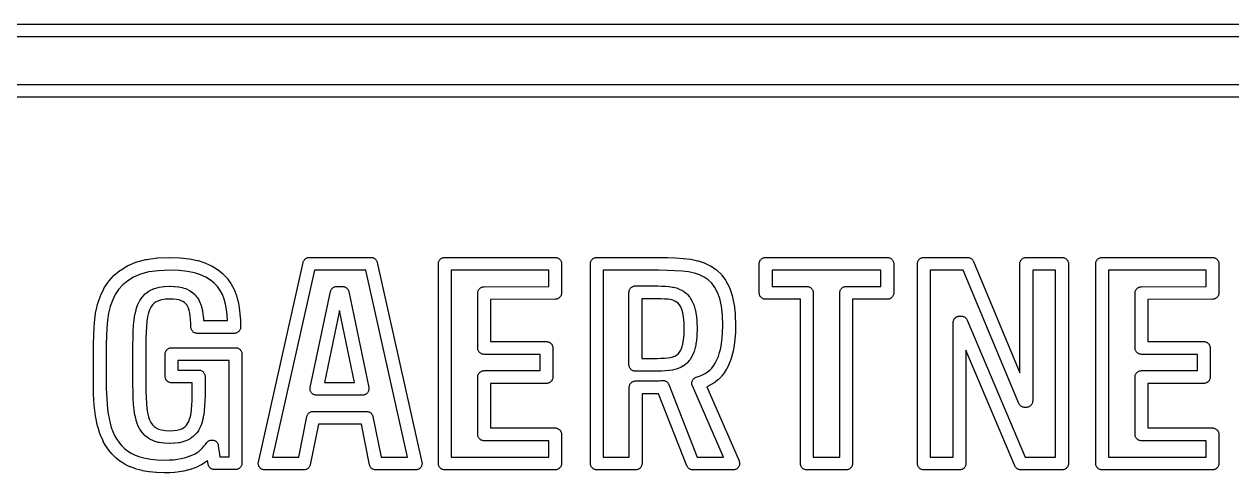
# Model space of a CAD drawing. Header units: millimetres. Extents: x 6 to 94, y 7.6 to 47.4.
# Drawn here: x 25.94 to 63.51, y 33.49 to 47.45 of the extents above; entities that cross this region are included whole.
import ezdxf

# ---------------------------------------------------------------- set-up
doc = ezdxf.new("R2010")
doc.units = ezdxf.units.MM

msp = doc.modelspace()

# ---------------------------------------------------------------- linework, layer by layer
for points in [[(9.537, 47.446), (90.463, 47.446)], [(90.458, 47.048), (9.542, 47.048)], [(12.585, 45.574), (87.415, 45.574)], [(87.113, 45.175), (12.887, 45.175)]]:
    msp.add_lwpolyline(points)
for points in [[(30.42, 36.322), (30.404, 36.334), (30.39, 36.347), (30.377, 36.361), (30.365, 36.377), (30.355, 36.394), (30.347, 36.411), (30.34, 36.43), (30.336, 36.449), (30.333, 36.468), (30.332, 36.488), (30.332, 37.181), (30.333, 37.201), (30.336, 37.22), (30.34, 37.239), (30.347, 37.257), (30.355, 37.275), (30.365, 37.292), (30.377, 37.308), (30.39, 37.322), (30.404, 37.335), (30.42, 37.347), (30.437, 37.357), (30.455, 37.365), (30.473, 37.372), (30.492, 37.377), (30.511, 37.379), (30.531, 37.38), (32.521, 37.38), (32.54, 37.379), (32.559, 37.377), (32.578, 37.372), (32.597, 37.365), (32.614, 37.357), (32.631, 37.347), (32.647, 37.335), (32.661, 37.322), (32.674, 37.308), (32.686, 37.292), (32.696, 37.275), (32.704, 37.257), (32.711, 37.239), (32.716, 37.22), (32.719, 37.201), (32.72, 37.181), (32.72, 33.792), (32.719, 33.773), (32.716, 33.753), (32.711, 33.734), (32.704, 33.716), (32.696, 33.698), (32.686, 33.682), (32.674, 33.666), (32.661, 33.651), (32.647, 33.638), (32.631, 33.627), (32.614, 33.617), (32.597, 33.608), (32.578, 33.602), (32.559, 33.597), (32.54, 33.594), (32.521, 33.593), (31.863, 33.593), (31.844, 33.594), (31.825, 33.597), (31.807, 33.601), (31.789, 33.607), (31.772, 33.615), (31.755, 33.625), (31.74, 33.636), (31.726, 33.648), (31.713, 33.662), (31.701, 33.676), (31.691, 33.692), (31.682, 33.709), (31.675, 33.727), (31.67, 33.745), (31.666, 33.763), (31.65, 33.869), (31.637, 33.858), (31.625, 33.848), (31.554, 33.797), (31.542, 33.788), (31.465, 33.741), (31.453, 33.734), (31.369, 33.691), (31.357, 33.684), (31.266, 33.645), (31.254, 33.64), (31.155, 33.605), (31.144, 33.601), (31.037, 33.57), (31.027, 33.568), (30.913, 33.541), (30.901, 33.539), (30.778, 33.518), (30.766, 33.516), (30.631, 33.501), (30.621, 33.5), (30.474, 33.491), (30.466, 33.491), (30.307, 33.488), (30.297, 33.488), (30.066, 33.495), (30.053, 33.496), (29.839, 33.516), (29.824, 33.518), (29.628, 33.553), (29.611, 33.556), (29.433, 33.604), (29.416, 33.61), (29.254, 33.671), (29.237, 33.678), (29.09, 33.749), (29.072, 33.76), (28.94, 33.842), (28.922, 33.855), (28.805, 33.948), (28.789, 33.962), (28.685, 34.065), (28.672, 34.079), (28.579, 34.19), (28.568, 34.205), (28.486, 34.325), (28.476, 34.341), (28.405, 34.468), (28.398, 34.483), (28.337, 34.617), (28.331, 34.63), (28.279, 34.77), (28.275, 34.783), (28.232, 34.928), (28.229, 34.941), (28.195, 35.092), (28.193, 35.102), (28.166, 35.257), (28.165, 35.264), (28.143, 35.423), (28.143, 35.429), (28.126, 35.591), (28.126, 35.598), (28.115, 35.763), (28.114, 35.768), (28.107, 35.935), (28.107, 35.938), (28.102, 36.106), (28.102, 36.109), (28.098, 36.278), (28.098, 36.281), (28.097, 36.451), (28.097, 36.453), (28.097, 37.243), (28.097, 37.245), (28.1, 37.502), (28.1, 37.507), (28.109, 37.761), (28.109, 37.766), (28.124, 38.016), (28.124, 38.021), (28.144, 38.269), (28.146, 38.28), (28.179, 38.519), (28.183, 38.538), (28.238, 38.765), (28.244, 38.784), (28.32, 38.997), (28.328, 39.018), (28.425, 39.217), (28.438, 39.24), (28.56, 39.424), (28.568, 39.436), (28.578, 39.448), (28.727, 39.613), (28.748, 39.633), (28.926, 39.779), (28.947, 39.795), (29.152, 39.923), (29.165, 39.93), (29.179, 39.937), (29.42, 40.04), (29.434, 40.046), (29.448, 40.05), (29.732, 40.124), (29.756, 40.129), (30.083, 40.173), (30.102, 40.175), (30.472, 40.19), (30.487, 40.19), (30.788, 40.18), (30.803, 40.179), (31.074, 40.149), (31.092, 40.146), (31.333, 40.097), (31.356, 40.091), (31.567, 40.022), (31.588, 40.013), (31.773, 39.927), (31.793, 39.917), (31.956, 39.817), (31.977, 39.802), (32.118, 39.689), (32.139, 39.67), (32.257, 39.543), (32.274, 39.522), (32.373, 39.382), (32.386, 39.362), (32.467, 39.21), (32.477, 39.189), (32.541, 39.026), (32.548, 39.005), (32.595, 38.831), (32.598, 38.815), (32.632, 38.633), (32.633, 38.622), (32.657, 38.435), (32.658, 38.425), (32.672, 38.234), (32.673, 38.224), (32.677, 38.029), (32.677, 38.009), (32.674, 37.989), (32.67, 37.97), (32.664, 37.951), (32.656, 37.933), (32.646, 37.916), (32.634, 37.9), (32.621, 37.885), (32.606, 37.872), (32.591, 37.86), (32.574, 37.849), (32.556, 37.841), (32.537, 37.834), (32.518, 37.829), (32.498, 37.826), (32.478, 37.825), (31.332, 37.825), (31.312, 37.826), (31.293, 37.829), (31.275, 37.833), (31.256, 37.84), (31.239, 37.848), (31.222, 37.858), (31.207, 37.869), (31.192, 37.882), (31.179, 37.896), (31.167, 37.912), (31.157, 37.928), (31.149, 37.945), (31.142, 37.964), (31.137, 37.982), (31.134, 38.001), (31.133, 38.02), (31.13, 38.148), (31.124, 38.263), (31.113, 38.367), (31.098, 38.46), (31.08, 38.541), (31.057, 38.61), (31.03, 38.668), (31.001, 38.716), (30.968, 38.755), (30.931, 38.789), (30.886, 38.819), (30.832, 38.844), (30.767, 38.865), (30.686, 38.882), (30.591, 38.892), (30.481, 38.896), (30.336, 38.89), (30.216, 38.872), (30.12, 38.844), (30.047, 38.809), (29.987, 38.766), (29.933, 38.711), (29.887, 38.644), (29.847, 38.562), (29.812, 38.461), (29.783, 38.341), (29.761, 38.203), (29.747, 38.045), (29.738, 37.868), (29.732, 37.672), (29.728, 37.461), (29.727, 37.233), (29.727, 36.462), (29.728, 36.234), (29.732, 36.023), (29.738, 35.828), (29.747, 35.65), (29.761, 35.492), (29.783, 35.354), (29.812, 35.234), (29.847, 35.133), (29.887, 35.051), (29.933, 34.984), (29.986, 34.93), (30.047, 34.886), (30.12, 34.851), (30.216, 34.824), (30.336, 34.806), (30.481, 34.799), (30.597, 34.804), (30.697, 34.816), (30.781, 34.836), (30.849, 34.861), (30.905, 34.891), (30.953, 34.928), (30.995, 34.97), (31.031, 35.021), (31.064, 35.083), (31.093, 35.157), (31.117, 35.244), (31.135, 35.345), (31.149, 35.463), (31.161, 35.595), (31.169, 35.739), (31.175, 35.894), (31.175, 36.289), (30.531, 36.289), (30.511, 36.29), (30.492, 36.292), (30.473, 36.297), (30.455, 36.304), (30.437, 36.312), (30.42, 36.322)], [(34.679, 40.133), (34.693, 40.146), (34.709, 40.157), (34.726, 40.167), (34.743, 40.175), (34.761, 40.182), (34.78, 40.186), (34.799, 40.189), (34.818, 40.19), (36.732, 40.19), (36.751, 40.189), (36.77, 40.186), (36.789, 40.182), (36.807, 40.175), (36.824, 40.167), (36.841, 40.157), (36.856, 40.146), (36.871, 40.133), (36.884, 40.119), (36.895, 40.104), (36.906, 40.088), (36.914, 40.071), (36.921, 40.053), (36.926, 40.034), (38.317, 33.823), (38.321, 33.803), (38.322, 33.784), (38.321, 33.764), (38.319, 33.744), (38.314, 33.725), (38.308, 33.706), (38.3, 33.688), (38.29, 33.671), (38.278, 33.655), (38.265, 33.64), (38.251, 33.627), (38.235, 33.615), (38.218, 33.604), (38.2, 33.596), (38.182, 33.589), (38.162, 33.584), (38.143, 33.581), (38.123, 33.58), (36.884, 33.58), (36.864, 33.581), (36.845, 33.584), (36.826, 33.589), (36.808, 33.595), (36.79, 33.604), (36.773, 33.614), (36.758, 33.625), (36.743, 33.638), (36.73, 33.653), (36.718, 33.668), (36.708, 33.685), (36.7, 33.703), (36.693, 33.721), (36.688, 33.74), (36.434, 35), (35.099, 35), (34.844, 33.74), (34.84, 33.721), (34.833, 33.703), (34.825, 33.685), (34.815, 33.668), (34.803, 33.653), (34.79, 33.638), (34.775, 33.625), (34.76, 33.614), (34.743, 33.604), (34.725, 33.595), (34.707, 33.589), (34.688, 33.584), (34.669, 33.581), (34.649, 33.58), (33.427, 33.58), (33.407, 33.581), (33.387, 33.584), (33.368, 33.589), (33.35, 33.596), (33.332, 33.604), (33.315, 33.615), (33.299, 33.627), (33.285, 33.64), (33.271, 33.655), (33.26, 33.671), (33.25, 33.688), (33.242, 33.706), (33.235, 33.725), (33.231, 33.744), (33.228, 33.764), (33.228, 33.784), (33.229, 33.803), (33.232, 33.823), (34.624, 40.034), (34.629, 40.053), (34.636, 40.071), (34.644, 40.088), (34.654, 40.104), (34.666, 40.119), (34.679, 40.133)], [(38.845, 40.067), (38.854, 40.085), (38.864, 40.101), (38.875, 40.117), (38.888, 40.132), (38.903, 40.145), (38.919, 40.156), (38.935, 40.166), (38.953, 40.175), (38.971, 40.181), (38.99, 40.186), (39.01, 40.189), (39.029, 40.19), (42.461, 40.19), (42.48, 40.189), (42.5, 40.186), (42.518, 40.181), (42.537, 40.175), (42.555, 40.166), (42.571, 40.156), (42.587, 40.145), (42.601, 40.132), (42.615, 40.117), (42.626, 40.101), (42.636, 40.085), (42.645, 40.067), (42.651, 40.049), (42.656, 40.03), (42.659, 40.01), (42.66, 39.991), (42.66, 39.086), (42.659, 39.066), (42.656, 39.047), (42.651, 39.028), (42.645, 39.01), (42.636, 38.992), (42.626, 38.975), (42.615, 38.96), (42.602, 38.945), (42.587, 38.932), (42.572, 38.92), (42.555, 38.91), (42.537, 38.902), (42.519, 38.895), (42.5, 38.891), (42.481, 38.888), (42.462, 38.887), (40.451, 38.878), (40.451, 37.572), (42.191, 37.572), (42.21, 37.571), (42.23, 37.568), (42.249, 37.564), (42.267, 37.557), (42.285, 37.549), (42.301, 37.539), (42.317, 37.527), (42.332, 37.514), (42.345, 37.499), (42.356, 37.484), (42.366, 37.467), (42.375, 37.449), (42.381, 37.431), (42.386, 37.412), (42.389, 37.393), (42.39, 37.373), (42.39, 36.468), (42.389, 36.448), (42.386, 36.429), (42.381, 36.41), (42.375, 36.392), (42.366, 36.374), (42.356, 36.357), (42.345, 36.342), (42.332, 36.327), (42.317, 36.314), (42.301, 36.302), (42.285, 36.292), (42.267, 36.284), (42.249, 36.277), (42.23, 36.273), (42.21, 36.27), (42.191, 36.269), (40.451, 36.269), (40.451, 34.884), (42.461, 34.884), (42.48, 34.883), (42.5, 34.88), (42.518, 34.875), (42.537, 34.868), (42.555, 34.86), (42.571, 34.85), (42.587, 34.838), (42.601, 34.825), (42.615, 34.811), (42.626, 34.795), (42.636, 34.778), (42.645, 34.761), (42.651, 34.742), (42.656, 34.723), (42.659, 34.704), (42.66, 34.684), (42.66, 33.779), (42.659, 33.76), (42.656, 33.741), (42.651, 33.722), (42.645, 33.703), (42.636, 33.686), (42.626, 33.669), (42.615, 33.653), (42.601, 33.639), (42.587, 33.626), (42.571, 33.614), (42.555, 33.604), (42.537, 33.595), (42.518, 33.589), (42.5, 33.584), (42.48, 33.581), (42.461, 33.58), (39.029, 33.58), (39.01, 33.581), (38.99, 33.584), (38.971, 33.589), (38.953, 33.595), (38.935, 33.604), (38.919, 33.614), (38.903, 33.626), (38.888, 33.639), (38.875, 33.653), (38.864, 33.669), (38.854, 33.686), (38.845, 33.703), (38.839, 33.722), (38.834, 33.741), (38.831, 33.76), (38.83, 33.779), (38.83, 39.991), (38.831, 40.01), (38.834, 40.03), (38.839, 40.049), (38.845, 40.067)], [(45.165, 33.779), (45.164, 33.76), (45.161, 33.741), (45.157, 33.722), (45.15, 33.703), (45.142, 33.686), (45.132, 33.669), (45.12, 33.653), (45.107, 33.639), (45.093, 33.626), (45.077, 33.614), (45.06, 33.604), (45.042, 33.595), (45.024, 33.589), (45.005, 33.584), (44.986, 33.581), (44.966, 33.58), (43.761, 33.58), (43.741, 33.581), (43.722, 33.584), (43.703, 33.589), (43.684, 33.595), (43.667, 33.604), (43.65, 33.614), (43.634, 33.626), (43.62, 33.639), (43.607, 33.653), (43.595, 33.669), (43.585, 33.686), (43.577, 33.703), (43.57, 33.722), (43.565, 33.741), (43.562, 33.76), (43.561, 33.779), (43.561, 39.991), (43.562, 40.01), (43.565, 40.03), (43.57, 40.049), (43.577, 40.067), (43.585, 40.085), (43.595, 40.101), (43.607, 40.117), (43.62, 40.132), (43.634, 40.145), (43.65, 40.156), (43.667, 40.166), (43.684, 40.175), (43.703, 40.181), (43.722, 40.186), (43.741, 40.189), (43.761, 40.19), (45.422, 40.19), (45.423, 40.19), (45.695, 40.188), (45.698, 40.188), (45.956, 40.182), (45.959, 40.182), (46.205, 40.172), (46.209, 40.172), (46.441, 40.158), (46.452, 40.157), (46.669, 40.133), (46.688, 40.13), (46.889, 40.087), (46.91, 40.081), (47.095, 40.02), (47.117, 40.011), (47.286, 39.931), (47.299, 39.924), (47.312, 39.916), (47.463, 39.814), (47.477, 39.804), (47.49, 39.792), (47.623, 39.664), (47.635, 39.652), (47.645, 39.639), (47.76, 39.484), (47.776, 39.459), (47.873, 39.277), (47.88, 39.264), (47.885, 39.25), (47.963, 39.034), (47.97, 39.009), (48.025, 38.75), (48.029, 38.73), (48.062, 38.43), (48.063, 38.414), (48.074, 38.072), (48.074, 38.061), (48.07, 37.852), (48.069, 37.843), (48.057, 37.65), (48.056, 37.639), (48.035, 37.462), (48.033, 37.45), (48.003, 37.288), (48.001, 37.276), (47.963, 37.128), (47.96, 37.116), (47.916, 36.98), (47.911, 36.966), (47.86, 36.842), (47.853, 36.827), (47.795, 36.714), (47.786, 36.698), (47.721, 36.597), (47.709, 36.58), (47.638, 36.491), (47.623, 36.474), (47.545, 36.395), (47.528, 36.38), (47.442, 36.312), (47.426, 36.3), (47.334, 36.242), (47.32, 36.233), (47.222, 36.181), (47.208, 36.175), (47.179, 36.162), (48.184, 33.859), (48.191, 33.841), (48.196, 33.822), (48.199, 33.802), (48.201, 33.782), (48.2, 33.763), (48.197, 33.743), (48.193, 33.724), (48.186, 33.705), (48.178, 33.687), (48.168, 33.67), (48.156, 33.654), (48.143, 33.64), (48.129, 33.626), (48.113, 33.614), (48.096, 33.604), (48.078, 33.596), (48.06, 33.589), (48.041, 33.584), (48.021, 33.581), (48.001, 33.58), (46.745, 33.58), (46.725, 33.581), (46.706, 33.584), (46.687, 33.589), (46.668, 33.596), (46.65, 33.605), (46.633, 33.615), (46.617, 33.627), (46.603, 33.64), (46.59, 33.655), (46.578, 33.671), (46.568, 33.689), (46.56, 33.707), (45.68, 35.951), (45.679, 35.951), (45.67, 35.951), (45.62, 35.95), (45.615, 35.949), (45.165, 35.949), (45.165, 33.779)], [(48.834, 40.085), (48.844, 40.101), (48.856, 40.117), (48.869, 40.132), (48.884, 40.145), (48.899, 40.156), (48.916, 40.166), (48.934, 40.175), (48.952, 40.181), (48.971, 40.186), (48.991, 40.189), (49.01, 40.19), (52.796, 40.19), (52.815, 40.189), (52.834, 40.186), (52.853, 40.181), (52.872, 40.175), (52.89, 40.166), (52.906, 40.156), (52.922, 40.145), (52.936, 40.132), (52.95, 40.117), (52.961, 40.101), (52.971, 40.085), (52.98, 40.067), (52.986, 40.049), (52.991, 40.03), (52.994, 40.01), (52.995, 39.991), (52.995, 39.086), (52.994, 39.066), (52.991, 39.047), (52.986, 39.028), (52.98, 39.009), (52.971, 38.992), (52.961, 38.975), (52.95, 38.959), (52.936, 38.945), (52.922, 38.932), (52.906, 38.92), (52.89, 38.91), (52.872, 38.902), (52.853, 38.895), (52.834, 38.89), (52.815, 38.888), (52.796, 38.887), (51.713, 38.887), (51.713, 33.779), (51.712, 33.76), (51.709, 33.741), (51.705, 33.722), (51.698, 33.703), (51.69, 33.686), (51.68, 33.669), (51.668, 33.653), (51.655, 33.639), (51.64, 33.626), (51.625, 33.614), (51.608, 33.604), (51.59, 33.595), (51.572, 33.589), (51.553, 33.584), (51.534, 33.581), (51.514, 33.58), (50.292, 33.58), (50.272, 33.581), (50.253, 33.584), (50.234, 33.589), (50.215, 33.595), (50.198, 33.604), (50.181, 33.614), (50.165, 33.626), (50.151, 33.639), (50.138, 33.653), (50.126, 33.669), (50.116, 33.686), (50.108, 33.703), (50.101, 33.722), (50.096, 33.741), (50.093, 33.76), (50.092, 33.779), (50.092, 38.887), (49.01, 38.887), (48.991, 38.888), (48.971, 38.89), (48.952, 38.895), (48.934, 38.902), (48.916, 38.91), (48.899, 38.92), (48.884, 38.932), (48.869, 38.945), (48.856, 38.959), (48.844, 38.975), (48.834, 38.992), (48.826, 39.009), (48.82, 39.028), (48.815, 39.047), (48.812, 39.066), (48.811, 39.086), (48.811, 39.991), (48.812, 40.01), (48.815, 40.03), (48.82, 40.049), (48.826, 40.067), (48.834, 40.085)], [(55.228, 33.703), (55.22, 33.686), (55.21, 33.669), (55.198, 33.653), (55.185, 33.639), (55.171, 33.626), (55.155, 33.614), (55.138, 33.604), (55.121, 33.595), (55.102, 33.589), (55.083, 33.584), (55.064, 33.581), (55.044, 33.58), (53.931, 33.58), (53.912, 33.581), (53.893, 33.584), (53.874, 33.589), (53.855, 33.595), (53.838, 33.604), (53.821, 33.614), (53.805, 33.626), (53.791, 33.639), (53.778, 33.653), (53.766, 33.669), (53.756, 33.686), (53.748, 33.703), (53.741, 33.722), (53.736, 33.741), (53.733, 33.76), (53.732, 33.779), (53.732, 39.991), (53.733, 40.01), (53.736, 40.03), (53.741, 40.049), (53.748, 40.067), (53.756, 40.085), (53.766, 40.101), (53.778, 40.117), (53.791, 40.132), (53.805, 40.145), (53.821, 40.156), (53.838, 40.166), (53.855, 40.175), (53.874, 40.181), (53.893, 40.186), (53.912, 40.189), (53.931, 40.19), (55.289, 40.19), (55.308, 40.189), (55.328, 40.186), (55.347, 40.181), (55.365, 40.175), (55.383, 40.166), (55.399, 40.156), (55.415, 40.145), (55.429, 40.132), (55.443, 40.117), (55.454, 40.102), (55.464, 40.085), (55.473, 40.067), (56.919, 36.596), (56.919, 39.991), (56.92, 40.01), (56.923, 40.03), (56.928, 40.049), (56.935, 40.067), (56.943, 40.085), (56.953, 40.101), (56.965, 40.117), (56.978, 40.132), (56.992, 40.145), (57.008, 40.156), (57.025, 40.166), (57.042, 40.175), (57.061, 40.181), (57.08, 40.186), (57.099, 40.189), (57.119, 40.19), (58.231, 40.19), (58.251, 40.189), (58.27, 40.186), (58.289, 40.181), (58.308, 40.175), (58.325, 40.166), (58.342, 40.156), (58.358, 40.145), (58.372, 40.132), (58.385, 40.117), (58.397, 40.101), (58.407, 40.085), (58.415, 40.067), (58.422, 40.049), (58.427, 40.03), (58.43, 40.01), (58.431, 39.991), (58.431, 33.779), (58.43, 33.76), (58.427, 33.741), (58.422, 33.722), (58.415, 33.703), (58.407, 33.686), (58.397, 33.669), (58.385, 33.653), (58.372, 33.639), (58.358, 33.626), (58.342, 33.614), (58.325, 33.604), (58.308, 33.595), (58.289, 33.589), (58.27, 33.584), (58.251, 33.581), (58.231, 33.58), (56.95, 33.58), (56.93, 33.581), (56.911, 33.584), (56.892, 33.589), (56.874, 33.595), (56.857, 33.604), (56.84, 33.613), (56.824, 33.625), (56.81, 33.638), (56.797, 33.652), (56.785, 33.668), (56.775, 33.684), (56.766, 33.702), (55.243, 37.301), (55.243, 33.779), (55.243, 33.76), (55.24, 33.741), (55.235, 33.722), (55.228, 33.703)], [(59.302, 40.085), (59.312, 40.101), (59.324, 40.117), (59.337, 40.132), (59.351, 40.145), (59.367, 40.156), (59.384, 40.166), (59.402, 40.175), (59.42, 40.181), (59.439, 40.186), (59.458, 40.189), (59.478, 40.19), (62.909, 40.19), (62.929, 40.189), (62.948, 40.186), (62.967, 40.181), (62.985, 40.175), (63.003, 40.166), (63.02, 40.156), (63.035, 40.145), (63.05, 40.132), (63.063, 40.117), (63.075, 40.101), (63.085, 40.085), (63.093, 40.067), (63.1, 40.049), (63.104, 40.03), (63.107, 40.01), (63.108, 39.991), (63.108, 39.086), (63.107, 39.066), (63.104, 39.047), (63.1, 39.028), (63.093, 39.01), (63.085, 38.992), (63.075, 38.975), (63.063, 38.96), (63.05, 38.945), (63.036, 38.932), (63.02, 38.92), (63.004, 38.91), (62.986, 38.902), (62.968, 38.895), (62.949, 38.891), (62.929, 38.888), (62.91, 38.887), (60.899, 38.878), (60.899, 37.572), (62.639, 37.572), (62.659, 37.571), (62.678, 37.568), (62.697, 37.564), (62.716, 37.557), (62.733, 37.549), (62.75, 37.539), (62.766, 37.527), (62.78, 37.514), (62.793, 37.499), (62.805, 37.484), (62.815, 37.467), (62.823, 37.449), (62.83, 37.431), (62.835, 37.412), (62.838, 37.393), (62.839, 37.373), (62.839, 36.468), (62.838, 36.448), (62.835, 36.429), (62.83, 36.41), (62.823, 36.392), (62.815, 36.374), (62.805, 36.357), (62.793, 36.342), (62.78, 36.327), (62.766, 36.314), (62.75, 36.302), (62.733, 36.292), (62.716, 36.284), (62.697, 36.277), (62.678, 36.273), (62.659, 36.27), (62.639, 36.269), (60.899, 36.269), (60.899, 34.884), (62.909, 34.884), (62.929, 34.883), (62.948, 34.88), (62.967, 34.875), (62.985, 34.868), (63.003, 34.86), (63.02, 34.85), (63.035, 34.838), (63.05, 34.825), (63.063, 34.811), (63.075, 34.795), (63.085, 34.778), (63.093, 34.761), (63.1, 34.742), (63.104, 34.723), (63.107, 34.704), (63.108, 34.684), (63.108, 33.779), (63.107, 33.76), (63.104, 33.741), (63.1, 33.722), (63.093, 33.703), (63.085, 33.686), (63.075, 33.669), (63.063, 33.653), (63.05, 33.639), (63.035, 33.626), (63.02, 33.614), (63.003, 33.604), (62.985, 33.595), (62.967, 33.589), (62.948, 33.584), (62.929, 33.581), (62.909, 33.58), (59.478, 33.58), (59.458, 33.581), (59.439, 33.584), (59.42, 33.589), (59.402, 33.595), (59.384, 33.604), (59.367, 33.614), (59.351, 33.626), (59.337, 33.639), (59.324, 33.653), (59.312, 33.669), (59.302, 33.686), (59.294, 33.703), (59.287, 33.722), (59.282, 33.741), (59.28, 33.76), (59.279, 33.779), (59.279, 39.991), (59.28, 40.01), (59.282, 40.03), (59.287, 40.049), (59.294, 40.067), (59.302, 40.085)], [(31.468, 36.663), (31.485, 36.653), (31.5, 36.642), (31.515, 36.628), (31.528, 36.614), (31.539, 36.598), (31.549, 36.582), (31.558, 36.564), (31.564, 36.545), (31.569, 36.526), (31.572, 36.507), (31.573, 36.488), (31.573, 35.891), (31.573, 35.883), (31.567, 35.722), (31.567, 35.718), (31.558, 35.568), (31.557, 35.563), (31.545, 35.425), (31.545, 35.418), (31.529, 35.292), (31.528, 35.28), (31.507, 35.165), (31.503, 35.148), (31.474, 35.042), (31.468, 35.023), (31.431, 34.928), (31.422, 34.907), (31.377, 34.823), (31.363, 34.8), (31.309, 34.726), (31.3, 34.714), (31.29, 34.703), (31.228, 34.639), (31.217, 34.628), (31.205, 34.619), (31.133, 34.564), (31.108, 34.549), (31.026, 34.504), (31.001, 34.492), (30.908, 34.458), (30.883, 34.451), (30.777, 34.426), (30.757, 34.422), (30.637, 34.407), (30.62, 34.406), (30.488, 34.401), (30.472, 34.401), (30.308, 34.408), (30.288, 34.41), (30.144, 34.432), (30.118, 34.437), (29.994, 34.473), (29.979, 34.478), (29.964, 34.485), (29.859, 34.534), (29.843, 34.543), (29.828, 34.553), (29.739, 34.617), (29.726, 34.627), (29.714, 34.639), (29.637, 34.718), (29.626, 34.73), (29.616, 34.743), (29.551, 34.836), (29.543, 34.849), (29.536, 34.862), (29.484, 34.969), (29.474, 34.992), (29.432, 35.114), (29.427, 35.132), (29.394, 35.269), (29.391, 35.285), (29.367, 35.437), (29.365, 35.45), (29.35, 35.618), (29.35, 35.626), (29.34, 35.809), (29.34, 35.813), (29.334, 36.011), (29.334, 36.014), (29.33, 36.228), (29.33, 36.231), (29.328, 36.46), (29.328, 36.461), (29.328, 37.234), (29.328, 37.235), (29.33, 37.464), (29.33, 37.467), (29.334, 37.681), (29.334, 37.684), (29.34, 37.883), (29.34, 37.886), (29.35, 38.069), (29.35, 38.077), (29.365, 38.245), (29.367, 38.258), (29.391, 38.41), (29.394, 38.426), (29.427, 38.563), (29.432, 38.582), (29.474, 38.703), (29.484, 38.726), (29.536, 38.833), (29.543, 38.847), (29.551, 38.859), (29.616, 38.952), (29.626, 38.965), (29.637, 38.978), (29.714, 39.056), (29.726, 39.068), (29.739, 39.078), (29.828, 39.142), (29.843, 39.152), (29.859, 39.161), (29.964, 39.211), (29.979, 39.217), (29.994, 39.222), (30.118, 39.258), (30.144, 39.264), (30.288, 39.285), (30.308, 39.287), (30.471, 39.294), (30.487, 39.294), (30.611, 39.29), (30.626, 39.289), (30.739, 39.277), (30.757, 39.274), (30.858, 39.253), (30.879, 39.247), (30.968, 39.219), (30.992, 39.209), (31.069, 39.172), (31.093, 39.159), (31.162, 39.113), (31.174, 39.105), (31.185, 39.095), (31.245, 39.042), (31.256, 39.031), (31.266, 39.02), (31.317, 38.958), (31.333, 38.936), (31.376, 38.865), (31.387, 38.844), (31.423, 38.765), (31.431, 38.745), (31.46, 38.658), (31.465, 38.64), (31.488, 38.543), (31.49, 38.529), (31.507, 38.424), (31.508, 38.413), (31.52, 38.299), (31.521, 38.29), (31.525, 38.223), (32.274, 38.223), (32.261, 38.39), (32.239, 38.567), (32.208, 38.735), (32.166, 38.891), (32.111, 39.032), (32.041, 39.162), (31.957, 39.281), (31.857, 39.388), (31.737, 39.484), (31.595, 39.571), (31.431, 39.647), (31.242, 39.709), (31.022, 39.754), (30.767, 39.782), (30.481, 39.792), (30.127, 39.777), (29.821, 39.736), (29.563, 39.669), (29.35, 39.577), (29.169, 39.464), (29.013, 39.335), (28.883, 39.192), (28.778, 39.032), (28.691, 38.853), (28.622, 38.661), (28.572, 38.454), (28.541, 38.23), (28.521, 37.991), (28.507, 37.745), (28.498, 37.496), (28.496, 37.242), (28.496, 36.453), (28.497, 36.284), (28.5, 36.117), (28.505, 35.951), (28.512, 35.788), (28.523, 35.628), (28.538, 35.473), (28.559, 35.321), (28.585, 35.174), (28.616, 35.035), (28.655, 34.902), (28.702, 34.775), (28.757, 34.654), (28.819, 34.542), (28.89, 34.438), (28.971, 34.342), (29.061, 34.253), (29.161, 34.173), (29.274, 34.103), (29.403, 34.04), (29.546, 33.986), (29.706, 33.943), (29.885, 33.912), (30.084, 33.893), (30.304, 33.886), (30.454, 33.889), (30.592, 33.897), (30.716, 33.911), (30.829, 33.93), (30.932, 33.954), (31.027, 33.982), (31.113, 34.013), (31.191, 34.046), (31.262, 34.084), (31.326, 34.123), (31.384, 34.166), (31.437, 34.211), (31.488, 34.261), (31.537, 34.314), (31.582, 34.369), (31.627, 34.429), (31.64, 34.444), (31.654, 34.458), (31.669, 34.47), (31.685, 34.481), (31.702, 34.49), (31.72, 34.498), (31.739, 34.503), (31.758, 34.507), (31.778, 34.509), (31.797, 34.509), (31.817, 34.507), (31.836, 34.503), (31.854, 34.498), (31.872, 34.49), (31.89, 34.481), (31.906, 34.47), (31.921, 34.458), (31.935, 34.444), (31.947, 34.429), (31.958, 34.412), (31.967, 34.395), (31.975, 34.377), (31.98, 34.358), (31.984, 34.339), (32.035, 33.991), (32.321, 33.991), (32.321, 36.982), (30.73, 36.982), (30.73, 36.687), (31.374, 36.687), (31.393, 36.686), (31.413, 36.683), (31.432, 36.678), (31.45, 36.672), (31.468, 36.663)], [(34.761, 35.293), (34.771, 35.31), (34.782, 35.326), (34.795, 35.34), (34.81, 35.353), (34.826, 35.365), (34.842, 35.375), (34.86, 35.383), (34.878, 35.39), (34.897, 35.394), (34.916, 35.397), (34.936, 35.398), (36.597, 35.398), (36.616, 35.397), (36.636, 35.394), (36.655, 35.39), (36.673, 35.383), (36.691, 35.375), (36.707, 35.365), (36.723, 35.353), (36.737, 35.34), (36.751, 35.326), (36.762, 35.31), (36.772, 35.293), (36.781, 35.276), (36.787, 35.257), (36.792, 35.239), (37.047, 33.979), (37.874, 33.979), (36.572, 39.792), (34.977, 39.792), (33.675, 33.979), (34.486, 33.979), (34.741, 35.239), (34.746, 35.257), (34.752, 35.276), (34.761, 35.293)], [(40.213, 34.489), (40.194, 34.494), (40.176, 34.501), (40.158, 34.509), (40.141, 34.519), (40.125, 34.531), (40.111, 34.544), (40.098, 34.558), (40.086, 34.574), (40.076, 34.591), (40.068, 34.608), (40.061, 34.627), (40.056, 34.646), (40.054, 34.665), (40.053, 34.684), (40.053, 36.468), (40.054, 36.488), (40.056, 36.507), (40.061, 36.526), (40.068, 36.544), (40.076, 36.562), (40.086, 36.579), (40.098, 36.594), (40.111, 36.609), (40.125, 36.622), (40.141, 36.634), (40.158, 36.644), (40.176, 36.652), (40.194, 36.659), (40.213, 36.663), (40.232, 36.666), (40.252, 36.667), (41.992, 36.667), (41.992, 37.174), (40.252, 37.174), (40.232, 37.175), (40.213, 37.178), (40.194, 37.183), (40.176, 37.189), (40.158, 37.197), (40.141, 37.208), (40.125, 37.219), (40.111, 37.232), (40.098, 37.247), (40.086, 37.262), (40.076, 37.279), (40.068, 37.297), (40.061, 37.315), (40.056, 37.334), (40.054, 37.354), (40.053, 37.373), (40.053, 39.077), (40.054, 39.096), (40.056, 39.116), (40.061, 39.134), (40.068, 39.153), (40.076, 39.17), (40.086, 39.187), (40.098, 39.203), (40.111, 39.217), (40.125, 39.23), (40.141, 39.242), (40.157, 39.252), (40.175, 39.26), (40.193, 39.267), (40.212, 39.272), (40.231, 39.275), (40.251, 39.276), (42.262, 39.284), (42.262, 39.792), (39.228, 39.792), (39.228, 33.979), (42.262, 33.979), (42.262, 34.485), (40.252, 34.485), (40.232, 34.486), (40.213, 34.489)], [(47.539, 37.11), (47.579, 37.232), (47.613, 37.367), (47.64, 37.515), (47.66, 37.681), (47.672, 37.864), (47.676, 38.064), (47.665, 38.394), (47.634, 38.677), (47.583, 38.912), (47.515, 39.102), (47.432, 39.258), (47.335, 39.388), (47.226, 39.494), (47.102, 39.578), (46.958, 39.646), (46.795, 39.7), (46.614, 39.738), (46.412, 39.761), (46.187, 39.774), (45.945, 39.784), (45.69, 39.79), (45.421, 39.792), (43.96, 39.792), (43.96, 33.979), (44.767, 33.979), (44.767, 36.149), (44.768, 36.168), (44.771, 36.187), (44.776, 36.206), (44.782, 36.225), (44.791, 36.242), (44.801, 36.259), (44.812, 36.275), (44.825, 36.289), (44.84, 36.302), (44.856, 36.314), (44.872, 36.324), (44.89, 36.333), (44.908, 36.339), (44.927, 36.344), (44.947, 36.347), (44.966, 36.348), (45.613, 36.348), (45.657, 36.349), (45.696, 36.351), (45.735, 36.356), (45.777, 36.363), (45.796, 36.365), (45.815, 36.365), (45.835, 36.364), (45.854, 36.36), (45.872, 36.355), (45.89, 36.348), (45.908, 36.339), (45.924, 36.329), (45.939, 36.317), (45.953, 36.304), (45.966, 36.289), (45.977, 36.273), (45.987, 36.257), (45.995, 36.239), (46.881, 33.979), (47.697, 33.979), (46.731, 36.193), (46.725, 36.211), (46.719, 36.23), (46.716, 36.249), (46.715, 36.268), (46.715, 36.287), (46.718, 36.306), (46.722, 36.325), (46.728, 36.343), (46.735, 36.361), (46.745, 36.378), (46.756, 36.394), (46.768, 36.408), (46.782, 36.422), (46.797, 36.434), (46.813, 36.445), (46.83, 36.453), (46.848, 36.461), (46.952, 36.497), (47.042, 36.536), (47.126, 36.581), (47.203, 36.63), (47.271, 36.684), (47.333, 36.747), (47.391, 36.82), (47.445, 36.905), (47.494, 37.001), (47.539, 37.11)], [(50.385, 39.261), (50.402, 39.251), (50.418, 39.24), (50.432, 39.226), (50.445, 39.212), (50.457, 39.196), (50.467, 39.18), (50.475, 39.162), (50.482, 39.143), (50.487, 39.125), (50.49, 39.105), (50.491, 39.086), (50.491, 33.979), (51.315, 33.979), (51.315, 39.086), (51.316, 39.105), (51.319, 39.125), (51.324, 39.143), (51.33, 39.162), (51.339, 39.18), (51.349, 39.196), (51.36, 39.212), (51.373, 39.226), (51.388, 39.24), (51.404, 39.251), (51.42, 39.261), (51.438, 39.27), (51.456, 39.276), (51.475, 39.281), (51.495, 39.284), (51.514, 39.285), (52.597, 39.285), (52.597, 39.792), (49.209, 39.792), (49.209, 39.285), (50.292, 39.285), (50.311, 39.284), (50.33, 39.281), (50.349, 39.276), (50.368, 39.27), (50.385, 39.261)], [(57.294, 35.629), (57.284, 35.612), (57.272, 35.596), (57.259, 35.582), (57.245, 35.569), (57.229, 35.557), (57.212, 35.547), (57.195, 35.539), (57.176, 35.532), (57.157, 35.527), (57.138, 35.525), (57.119, 35.524), (57.068, 35.524), (57.048, 35.525), (57.029, 35.527), (57.01, 35.532), (56.992, 35.539), (56.974, 35.547), (56.957, 35.557), (56.942, 35.569), (56.927, 35.582), (56.914, 35.596), (56.903, 35.612), (56.893, 35.628), (56.884, 35.646), (55.156, 39.792), (54.131, 39.792), (54.131, 33.979), (54.845, 33.979), (54.845, 38.163), (54.846, 38.182), (54.849, 38.202), (54.854, 38.221), (54.86, 38.239), (54.869, 38.257), (54.879, 38.273), (54.89, 38.289), (54.904, 38.304), (54.918, 38.317), (54.934, 38.328), (54.951, 38.338), (54.968, 38.347), (54.987, 38.353), (55.006, 38.358), (55.025, 38.361), (55.044, 38.362), (55.095, 38.362), (55.114, 38.361), (55.134, 38.358), (55.152, 38.353), (55.171, 38.347), (55.188, 38.339), (55.205, 38.329), (55.221, 38.317), (55.235, 38.304), (55.248, 38.29), (55.26, 38.274), (55.27, 38.258), (55.278, 38.24), (57.082, 33.979), (58.032, 33.979), (58.032, 39.792), (57.318, 39.792), (57.318, 35.723), (57.317, 35.703), (57.314, 35.684), (57.309, 35.665), (57.302, 35.646), (57.294, 35.629)], [(60.642, 34.494), (60.624, 34.501), (60.606, 34.509), (60.59, 34.519), (60.574, 34.531), (60.559, 34.544), (60.546, 34.558), (60.535, 34.574), (60.525, 34.591), (60.516, 34.608), (60.51, 34.627), (60.505, 34.646), (60.502, 34.665), (60.501, 34.684), (60.501, 36.468), (60.502, 36.488), (60.505, 36.507), (60.51, 36.526), (60.516, 36.544), (60.525, 36.562), (60.535, 36.579), (60.546, 36.594), (60.559, 36.609), (60.574, 36.622), (60.59, 36.634), (60.606, 36.644), (60.624, 36.652), (60.642, 36.659), (60.661, 36.663), (60.681, 36.666), (60.7, 36.667), (62.44, 36.667), (62.44, 37.174), (60.7, 37.174), (60.681, 37.175), (60.661, 37.178), (60.642, 37.183), (60.624, 37.189), (60.606, 37.197), (60.59, 37.208), (60.574, 37.219), (60.559, 37.232), (60.546, 37.247), (60.535, 37.262), (60.525, 37.279), (60.516, 37.297), (60.51, 37.315), (60.505, 37.334), (60.502, 37.354), (60.501, 37.373), (60.501, 39.077), (60.502, 39.096), (60.505, 39.116), (60.51, 39.134), (60.516, 39.153), (60.524, 39.17), (60.534, 39.187), (60.546, 39.203), (60.559, 39.217), (60.574, 39.23), (60.589, 39.242), (60.606, 39.252), (60.623, 39.26), (60.642, 39.267), (60.661, 39.272), (60.68, 39.275), (60.699, 39.276), (62.71, 39.284), (62.71, 39.792), (59.677, 39.792), (59.677, 33.979), (62.71, 33.979), (62.71, 34.485), (60.7, 34.485), (60.681, 34.486), (60.661, 34.489), (60.642, 34.494)], [(35.517, 39.213), (35.53, 39.227), (35.544, 39.24), (35.56, 39.252), (35.576, 39.262), (35.594, 39.27), (35.612, 39.276), (35.631, 39.281), (35.65, 39.284), (35.669, 39.285), (35.847, 39.285), (35.866, 39.284), (35.885, 39.281), (35.904, 39.276), (35.922, 39.27), (35.94, 39.262), (35.956, 39.252), (35.972, 39.24), (35.987, 39.227), (36, 39.213), (36.011, 39.197), (36.021, 39.181), (36.03, 39.163), (36.037, 39.145), (36.041, 39.126), (36.665, 36.145), (36.668, 36.126), (36.67, 36.106), (36.669, 36.086), (36.666, 36.067), (36.661, 36.048), (36.655, 36.029), (36.647, 36.011), (36.637, 35.995), (36.625, 35.979), (36.612, 35.964), (36.597, 35.951), (36.582, 35.939), (36.565, 35.929), (36.547, 35.92), (36.529, 35.914), (36.51, 35.909), (36.49, 35.906), (36.47, 35.905), (35.037, 35.905), (35.017, 35.906), (34.998, 35.909), (34.979, 35.914), (34.96, 35.921), (34.943, 35.929), (34.926, 35.939), (34.91, 35.951), (34.896, 35.964), (34.882, 35.979), (34.871, 35.995), (34.861, 36.012), (34.853, 36.03), (34.846, 36.048), (34.842, 36.067), (34.839, 36.087), (34.838, 36.106), (34.839, 36.126), (34.842, 36.146), (35.475, 39.127), (35.48, 39.146), (35.486, 39.164), (35.495, 39.181), (35.505, 39.198), (35.517, 39.213)], [(46.578, 36.916), (46.565, 36.903), (46.551, 36.891), (46.478, 36.832), (46.465, 36.822), (46.45, 36.813), (46.369, 36.768), (46.345, 36.756), (46.256, 36.721), (46.232, 36.713), (46.135, 36.689), (46.113, 36.684), (46.009, 36.67), (45.996, 36.669), (45.886, 36.661), (45.882, 36.661), (45.767, 36.655), (45.763, 36.655), (45.644, 36.652), (45.64, 36.652), (45.516, 36.65), (45.514, 36.65), (44.958, 36.65), (44.938, 36.651), (44.919, 36.654), (44.9, 36.659), (44.882, 36.666), (44.864, 36.674), (44.847, 36.684), (44.831, 36.696), (44.817, 36.709), (44.804, 36.723), (44.792, 36.739), (44.782, 36.756), (44.774, 36.773), (44.767, 36.792), (44.763, 36.811), (44.76, 36.83), (44.759, 36.85), (44.759, 39.103), (44.76, 39.123), (44.763, 39.142), (44.767, 39.161), (44.774, 39.18), (44.782, 39.197), (44.792, 39.214), (44.804, 39.23), (44.817, 39.244), (44.831, 39.257), (44.847, 39.269), (44.864, 39.279), (44.882, 39.287), (44.9, 39.294), (44.919, 39.299), (44.938, 39.302), (44.958, 39.302), (45.523, 39.302), (45.524, 39.302), (45.648, 39.301), (45.652, 39.301), (45.771, 39.298), (45.775, 39.298), (45.888, 39.292), (45.893, 39.292), (46.001, 39.284), (46.014, 39.283), (46.116, 39.269), (46.138, 39.264), (46.233, 39.239), (46.257, 39.232), (46.345, 39.196), (46.369, 39.185), (46.451, 39.139), (46.465, 39.131), (46.478, 39.121), (46.551, 39.062), (46.565, 39.05), (46.578, 39.036), (46.642, 38.961), (46.652, 38.949), (46.661, 38.935), (46.717, 38.844), (46.729, 38.82), (46.776, 38.712), (46.785, 38.688), (46.822, 38.561), (46.826, 38.54), (46.853, 38.388), (46.855, 38.371), (46.871, 38.195), (46.871, 38.182), (46.877, 37.982), (46.877, 37.971), (46.871, 37.77), (46.871, 37.758), (46.855, 37.582), (46.853, 37.565), (46.826, 37.413), (46.822, 37.392), (46.785, 37.265), (46.776, 37.241), (46.729, 37.133), (46.717, 37.109), (46.661, 37.018), (46.652, 37.004), (46.642, 36.992), (46.578, 36.916)], [(46.459, 38.328), (46.436, 38.461), (46.406, 38.565), (46.37, 38.648), (46.33, 38.714), (46.288, 38.763), (46.241, 38.8), (46.186, 38.831), (46.121, 38.857), (46.049, 38.876), (45.966, 38.888), (45.866, 38.895), (45.757, 38.9), (45.643, 38.903), (45.522, 38.904), (45.157, 38.904), (45.157, 37.049), (45.513, 37.049), (45.635, 37.05), (45.75, 37.053), (45.86, 37.058), (45.962, 37.065), (46.048, 37.077), (46.121, 37.096), (46.186, 37.122), (46.241, 37.153), (46.288, 37.19), (46.33, 37.239), (46.37, 37.304), (46.406, 37.387), (46.436, 37.492), (46.459, 37.625), (46.474, 37.787), (46.479, 37.977), (46.474, 38.166), (46.459, 38.328)], [(35.283, 36.303), (36.225, 36.303), (35.757, 38.54), (35.283, 36.303)]]:
    msp.add_lwpolyline(points, close=True)

doc.saveas('drawing.dxf')
